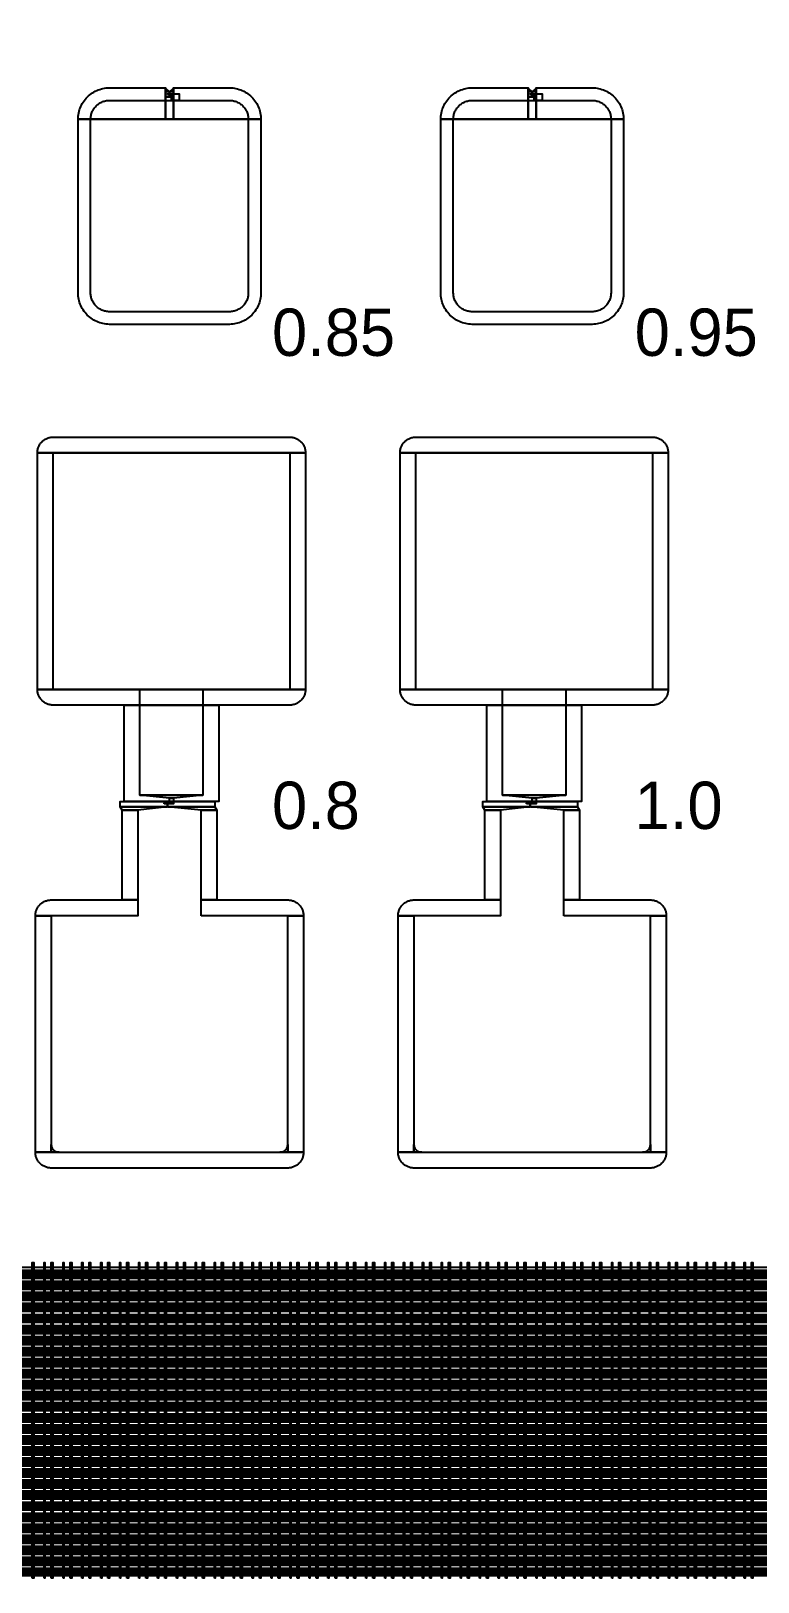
# Model space of a CAD drawing. Extents: x -50000 to 50000, y -50000 to 50000.
# Drawn here: x -38606 to -37684, y -12795 to -10828 of the extents above; entities that cross this region are included whole.
import ezdxf

# ---------------------------------------------------------------- set-up
doc = ezdxf.new("R2010")
doc.units = 0
for name, color, linetype in [('BASEMETAL', 3, 'CONTINUOUS'), ('FRAME', 14, 'CONTINUOUS'), ('MARKERS', 8, 'CONTINUOUS'), ('SECONDLAYER', 7, 'CONTINUOUS')]:
    doc.layers.add(name, color=color, linetype=linetype)

# ---------------------------------------------------------------- blocks, each defined once
blk = doc.blocks.new('CHIP_JARRAY')
at = {"layer": 'BASEMETAL'}
for points in [[(4554, 3360), (4554.055, 3362.093), (4554.219, 3364.181), (4554.492, 3366.257), (4554.874, 3368.316), (4555.363, 3370.353), (4555.958, 3372.361), (4556.657, 3374.335), (4557.458, 3376.269), (4558.36, 3378.16), (4559.359, 3380), (4560.453, 3381.786), (4561.639, 3383.511), (4562.914, 3385.173), (4564.274, 3386.765), (4565.716, 3388.284), (4567.235, 3389.726), (4568.827, 3391.086), (4570.489, 3392.361), (4572.214, 3393.547), (4574, 3394.641), (4575.84, 3395.64), (4577.731, 3396.542), (4579.665, 3397.343), (4581.639, 3398.042), (4583.647, 3398.637), (4585.684, 3399.126), (4587.743, 3399.508), (4589.819, 3399.781), (4591.907, 3399.945), (4594, 3400), (4665, 3400), (4665, 3360)], [(4665, 3395.5), (4665, 3399.5), (4669.575, 3395.5)], [(4665, 3388.5), (4665, 3395.5), (4669.575, 3395.5), (4669.575, 3388.5)], [(4665, 3360), (4665, 3388.5), (4675, 3388.5), (4675, 3360)], [(4670.425, 3395.5), (4675, 3399.5), (4675, 3395.5)], [(4670.425, 3388.5), (4670.425, 3395.5), (4675, 3395.5), (4675, 3388.5)], [(4675, 3360), (4675, 3400), (4746, 3400), (4748.093, 3399.945), (4750.181, 3399.781), (4752.257, 3399.508), (4754.316, 3399.126), (4756.353, 3398.637), (4758.361, 3398.042), (4760.335, 3397.343), (4762.269, 3396.542), (4764.16, 3395.64), (4766, 3394.641), (4767.786, 3393.547), (4769.511, 3392.361), (4771.173, 3391.086), (4772.765, 3389.726), (4774.284, 3388.284), (4775.726, 3386.765), (4777.086, 3385.173), (4778.361, 3383.511), (4779.547, 3381.786), (4780.641, 3380), (4781.64, 3378.16), (4782.542, 3376.269), (4783.343, 3374.335), (4784.042, 3372.361), (4784.637, 3370.353), (4785.126, 3368.316), (4785.508, 3366.257), (4785.781, 3364.181), (4785.945, 3362.093), (4786, 3360)], [(5014, 3360), (5014.055, 3362.093), (5014.219, 3364.181), (5014.492, 3366.257), (5014.874, 3368.316), (5015.363, 3370.353), (5015.958, 3372.361), (5016.657, 3374.335), (5017.458, 3376.269), (5018.36, 3378.16), (5019.359, 3380), (5020.453, 3381.786), (5021.639, 3383.511), (5022.914, 3385.173), (5024.274, 3386.765), (5025.716, 3388.284), (5027.235, 3389.726), (5028.827, 3391.086), (5030.489, 3392.361), (5032.214, 3393.547), (5034, 3394.641), (5035.84, 3395.64), (5037.731, 3396.542), (5039.665, 3397.343), (5041.639, 3398.042), (5043.647, 3398.637), (5045.684, 3399.126), (5047.743, 3399.508), (5049.819, 3399.781), (5051.907, 3399.945), (5054, 3400), (5125, 3400), (5125, 3360)], [(5125, 3395.5), (5125, 3399.5), (5129.525, 3395.5)], [(5125, 3388.5), (5125, 3395.5), (5129.525, 3395.5), (5129.525, 3388.5)], [(5125, 3360), (5125, 3388.5), (5135, 3388.5), (5135, 3360)], [(5130.475, 3395.5), (5135, 3399.5), (5135, 3395.5)], [(5130.475, 3388.5), (5130.475, 3395.5), (5135, 3395.5), (5135, 3388.5)], [(5135, 3360), (5135, 3400), (5206, 3400), (5208.093, 3399.945), (5210.181, 3399.781), (5212.257, 3399.508), (5214.316, 3399.126), (5216.353, 3398.637), (5218.361, 3398.042), (5220.335, 3397.343), (5222.269, 3396.542), (5224.16, 3395.64), (5226, 3394.641), (5227.786, 3393.547), (5229.511, 3392.361), (5231.173, 3391.086), (5232.765, 3389.726), (5234.284, 3388.284), (5235.726, 3386.765), (5237.086, 3385.173), (5238.361, 3383.511), (5239.547, 3381.786), (5240.641, 3380), (5241.64, 3378.16), (5242.542, 3376.269), (5243.343, 3374.335), (5244.042, 3372.361), (5244.637, 3370.353), (5245.126, 3368.316), (5245.508, 3366.257), (5245.781, 3364.181), (5245.945, 3362.093), (5246, 3360)], [(4594, 3100), (4591.907, 3100.055), (4589.819, 3100.219), (4587.743, 3100.492), (4585.684, 3100.874), (4583.647, 3101.363), (4581.639, 3101.958), (4579.665, 3102.657), (4577.731, 3103.458), (4575.84, 3104.36), (4574, 3105.359), (4572.214, 3106.453), (4570.489, 3107.639), (4568.827, 3108.914), (4567.235, 3110.274), (4565.716, 3111.716), (4564.274, 3113.235), (4562.914, 3114.827), (4561.639, 3116.489), (4560.453, 3118.214), (4559.359, 3120), (4558.36, 3121.84), (4557.458, 3123.731), (4556.657, 3125.665), (4555.958, 3127.639), (4555.363, 3129.647), (4554.874, 3131.684), (4554.492, 3133.743), (4554.219, 3135.819), (4554.055, 3137.907), (4554, 3140), (4554, 3360), (4786, 3360), (4786, 3140), (4785.945, 3137.907), (4785.781, 3135.819), (4785.508, 3133.743), (4785.126, 3131.684), (4784.637, 3129.647), (4784.042, 3127.639), (4783.343, 3125.665), (4782.542, 3123.731), (4781.64, 3121.84), (4780.641, 3120), (4779.547, 3118.214), (4778.361, 3116.489), (4777.086, 3114.827), (4775.726, 3113.235), (4774.284, 3111.716), (4772.765, 3110.274), (4771.173, 3108.914), (4769.511, 3107.639), (4767.786, 3106.453), (4766, 3105.359), (4764.16, 3104.36), (4762.269, 3103.458), (4760.335, 3102.657), (4758.361, 3101.958), (4756.353, 3101.363), (4754.316, 3100.874), (4752.257, 3100.492), (4750.181, 3100.219), (4748.093, 3100.055), (4746, 3100)], [(5054, 3100), (5051.907, 3100.055), (5049.819, 3100.219), (5047.743, 3100.492), (5045.684, 3100.874), (5043.647, 3101.363), (5041.639, 3101.958), (5039.665, 3102.657), (5037.731, 3103.458), (5035.84, 3104.36), (5034, 3105.359), (5032.214, 3106.453), (5030.489, 3107.639), (5028.827, 3108.914), (5027.235, 3110.274), (5025.716, 3111.716), (5024.274, 3113.235), (5022.914, 3114.827), (5021.639, 3116.489), (5020.453, 3118.214), (5019.359, 3120), (5018.36, 3121.84), (5017.458, 3123.731), (5016.657, 3125.665), (5015.958, 3127.639), (5015.363, 3129.647), (5014.874, 3131.684), (5014.492, 3133.743), (5014.219, 3135.819), (5014.055, 3137.907), (5014, 3140), (5014, 3360), (5246, 3360), (5246, 3140), (5245.945, 3137.907), (5245.781, 3135.819), (5245.508, 3133.743), (5245.126, 3131.684), (5244.637, 3129.647), (5244.042, 3127.639), (5243.343, 3125.665), (5242.542, 3123.731), (5241.64, 3121.84), (5240.641, 3120), (5239.547, 3118.214), (5238.361, 3116.489), (5237.086, 3114.827), (5235.726, 3113.235), (5234.284, 3111.716), (5232.765, 3110.274), (5231.173, 3108.914), (5229.511, 3107.639), (5227.786, 3106.453), (5226, 3105.359), (5224.16, 3104.36), (5222.269, 3103.458), (5220.335, 3102.657), (5218.361, 3101.958), (5216.353, 3101.363), (5214.316, 3100.874), (5212.257, 3100.492), (5210.181, 3100.219), (5208.093, 3100.055), (5206, 3100)], [(4502.5, 2937), (4502.527, 2938.047), (4502.61, 2939.091), (4502.746, 2940.129), (4502.937, 2941.158), (4503.181, 2942.176), (4503.479, 2943.18), (4503.828, 2944.167), (4504.229, 2945.135), (4504.68, 2946.08), (4505.179, 2947), (4505.727, 2947.893), (4506.32, 2948.756), (4506.957, 2949.586), (4507.637, 2950.383), (4508.358, 2951.142), (4509.117, 2951.863), (4509.914, 2952.543), (4510.744, 2953.18), (4511.607, 2953.773), (4512.5, 2954.321), (4513.42, 2954.82), (4514.365, 2955.271), (4515.333, 2955.672), (4516.32, 2956.021), (4517.324, 2956.319), (4518.342, 2956.563), (4519.371, 2956.754), (4520.409, 2956.89), (4521.453, 2956.973), (4522.5, 2957), (4822.5, 2957), (4823.547, 2956.973), (4824.591, 2956.89), (4825.629, 2956.754), (4826.658, 2956.563), (4827.676, 2956.319), (4828.68, 2956.021), (4829.667, 2955.672), (4830.635, 2955.271), (4831.58, 2954.82), (4832.5, 2954.321), (4833.393, 2953.773), (4834.256, 2953.18), (4835.086, 2952.543), (4835.883, 2951.863), (4836.642, 2951.142), (4837.363, 2950.383), (4838.043, 2949.586), (4838.68, 2948.756), (4839.273, 2947.893), (4839.821, 2947), (4840.32, 2946.08), (4840.771, 2945.135), (4841.172, 2944.167), (4841.521, 2943.18), (4841.819, 2942.176), (4842.063, 2941.158), (4842.254, 2940.129), (4842.39, 2939.091), (4842.473, 2938.047), (4842.5, 2937)], [(4962.5, 2937), (4962.527, 2938.047), (4962.61, 2939.091), (4962.746, 2940.129), (4962.937, 2941.158), (4963.181, 2942.176), (4963.479, 2943.18), (4963.828, 2944.167), (4964.229, 2945.135), (4964.68, 2946.08), (4965.179, 2947), (4965.727, 2947.893), (4966.32, 2948.756), (4966.957, 2949.586), (4967.637, 2950.383), (4968.358, 2951.142), (4969.117, 2951.863), (4969.914, 2952.543), (4970.744, 2953.18), (4971.607, 2953.773), (4972.5, 2954.321), (4973.42, 2954.82), (4974.365, 2955.271), (4975.333, 2955.672), (4976.32, 2956.021), (4977.324, 2956.319), (4978.342, 2956.563), (4979.371, 2956.754), (4980.409, 2956.89), (4981.453, 2956.973), (4982.5, 2957), (5282.5, 2957), (5283.547, 2956.973), (5284.591, 2956.89), (5285.629, 2956.754), (5286.658, 2956.563), (5287.676, 2956.319), (5288.68, 2956.021), (5289.667, 2955.672), (5290.635, 2955.271), (5291.58, 2954.82), (5292.5, 2954.321), (5293.393, 2953.773), (5294.256, 2953.18), (5295.086, 2952.543), (5295.883, 2951.863), (5296.642, 2951.142), (5297.363, 2950.383), (5298.043, 2949.586), (5298.68, 2948.756), (5299.273, 2947.893), (5299.821, 2947), (5300.32, 2946.08), (5300.771, 2945.135), (5301.172, 2944.167), (5301.521, 2943.18), (5301.819, 2942.176), (5302.063, 2941.158), (5302.254, 2940.129), (5302.39, 2939.091), (5302.473, 2938.047), (5302.5, 2937)], [(4502.5, 2637), (4502.5, 2937), (4842.5, 2937), (4842.5, 2637)], [(4962.5, 2637), (4962.5, 2937), (5302.5, 2937), (5302.5, 2637)], [(4522.5, 2617), (4521.453, 2617.027), (4520.409, 2617.11), (4519.371, 2617.246), (4518.342, 2617.437), (4517.324, 2617.681), (4516.32, 2617.979), (4515.333, 2618.328), (4514.365, 2618.729), (4513.42, 2619.18), (4512.5, 2619.679), (4511.607, 2620.227), (4510.744, 2620.82), (4509.914, 2621.457), (4509.117, 2622.137), (4508.358, 2622.858), (4507.637, 2623.617), (4506.957, 2624.414), (4506.32, 2625.244), (4505.727, 2626.107), (4505.179, 2627), (4504.68, 2627.92), (4504.229, 2628.865), (4503.828, 2629.833), (4503.479, 2630.82), (4503.181, 2631.824), (4502.937, 2632.842), (4502.746, 2633.871), (4502.61, 2634.909), (4502.527, 2635.953), (4502.5, 2637), (4842.5, 2637), (4842.473, 2635.953), (4842.39, 2634.909), (4842.254, 2633.871), (4842.063, 2632.842), (4841.819, 2631.824), (4841.521, 2630.82), (4841.172, 2629.833), (4840.771, 2628.865), (4840.32, 2627.92), (4839.821, 2627), (4839.273, 2626.107), (4838.68, 2625.244), (4838.043, 2624.414), (4837.363, 2623.617), (4836.642, 2622.858), (4835.883, 2622.137), (4835.086, 2621.457), (4834.256, 2620.82), (4833.393, 2620.227), (4832.5, 2619.679), (4831.58, 2619.18), (4830.635, 2618.729), (4829.667, 2618.328), (4828.68, 2617.979), (4827.676, 2617.681), (4826.658, 2617.437), (4825.629, 2617.246), (4824.591, 2617.11), (4823.547, 2617.027), (4822.5, 2617)], [(4982.5, 2617), (4981.453, 2617.027), (4980.409, 2617.11), (4979.371, 2617.246), (4978.342, 2617.437), (4977.324, 2617.681), (4976.32, 2617.979), (4975.333, 2618.328), (4974.365, 2618.729), (4973.42, 2619.18), (4972.5, 2619.679), (4971.607, 2620.227), (4970.744, 2620.82), (4969.914, 2621.457), (4969.117, 2622.137), (4968.358, 2622.858), (4967.637, 2623.617), (4966.957, 2624.414), (4966.32, 2625.244), (4965.727, 2626.107), (4965.179, 2627), (4964.68, 2627.92), (4964.229, 2628.865), (4963.828, 2629.833), (4963.479, 2630.82), (4963.181, 2631.824), (4962.937, 2632.842), (4962.746, 2633.871), (4962.61, 2634.909), (4962.527, 2635.953), (4962.5, 2637), (5302.5, 2637), (5302.473, 2635.953), (5302.39, 2634.909), (5302.254, 2633.871), (5302.063, 2632.842), (5301.819, 2631.824), (5301.521, 2630.82), (5301.172, 2629.833), (5300.771, 2628.865), (5300.32, 2627.92), (5299.821, 2627), (5299.273, 2626.107), (5298.68, 2625.244), (5298.043, 2624.414), (5297.363, 2623.617), (5296.642, 2622.858), (5295.883, 2622.137), (5295.086, 2621.457), (5294.256, 2620.82), (5293.393, 2620.227), (5292.5, 2619.679), (5291.58, 2619.18), (5290.635, 2618.729), (5289.667, 2618.328), (5288.68, 2617.979), (5287.676, 2617.681), (5286.658, 2617.437), (5285.629, 2617.246), (5284.591, 2617.11), (5283.547, 2617.027), (5282.5, 2617)], [(4612.5, 2495), (4612.5, 2617), (4732.5, 2617), (4732.5, 2495)], [(5072.5, 2495), (5072.5, 2617), (5192.5, 2617), (5192.5, 2495)], [(4607.5, 2488), (4607.5, 2495), (4667.1, 2495), (4667.1, 2488)], [(4610, 2484), (4607.5, 2488), (4667.1, 2488), (4630, 2484)], [(4610, 2370), (4610, 2484), (4630, 2484), (4630, 2370)], [(4667.9, 2488), (4667.9, 2495), (4727.5, 2495), (4727.5, 2488)], [(4710, 2484), (4667.9, 2488), (4727.5, 2488), (4730, 2484)], [(4710, 2370), (4710, 2484), (4730, 2484), (4730, 2370)], [(5067.5, 2488), (5067.5, 2495), (5127, 2495), (5127, 2488)], [(5070, 2484), (5067.5, 2488), (5127, 2488), (5090, 2484)], [(5070, 2370), (5070, 2484), (5090, 2484), (5090, 2370)], [(5128, 2488), (5128, 2495), (5187.5, 2495), (5187.5, 2488)], [(5170, 2484), (5128, 2488), (5187.5, 2488), (5190, 2484)], [(5170, 2370), (5170, 2484), (5190, 2484), (5190, 2370)], [(4500, 2350), (4500.027, 2351.047), (4500.11, 2352.091), (4500.246, 2353.129), (4500.437, 2354.158), (4500.681, 2355.176), (4500.979, 2356.18), (4501.328, 2357.167), (4501.729, 2358.135), (4502.18, 2359.08), (4502.679, 2360), (4503.227, 2360.893), (4503.82, 2361.756), (4504.457, 2362.586), (4505.137, 2363.383), (4505.858, 2364.142), (4506.617, 2364.863), (4507.414, 2365.543), (4508.244, 2366.18), (4509.107, 2366.773), (4510, 2367.321), (4510.92, 2367.82), (4511.865, 2368.271), (4512.833, 2368.672), (4513.82, 2369.021), (4514.824, 2369.319), (4515.842, 2369.563), (4516.871, 2369.754), (4517.909, 2369.89), (4518.953, 2369.973), (4520, 2370), (4630, 2370), (4630, 2350)], [(4710, 2350), (4710, 2370), (4820, 2370), (4821.047, 2369.973), (4822.091, 2369.89), (4823.129, 2369.754), (4824.158, 2369.563), (4825.176, 2369.319), (4826.18, 2369.021), (4827.167, 2368.672), (4828.135, 2368.271), (4829.08, 2367.82), (4830, 2367.321), (4830.893, 2366.773), (4831.756, 2366.18), (4832.586, 2365.543), (4833.383, 2364.863), (4834.142, 2364.142), (4834.863, 2363.383), (4835.543, 2362.586), (4836.18, 2361.756), (4836.773, 2360.893), (4837.321, 2360), (4837.82, 2359.08), (4838.271, 2358.135), (4838.672, 2357.167), (4839.021, 2356.18), (4839.319, 2355.176), (4839.563, 2354.158), (4839.754, 2353.129), (4839.89, 2352.091), (4839.973, 2351.047), (4840, 2350)], [(4960, 2350), (4960.027, 2351.047), (4960.11, 2352.091), (4960.246, 2353.129), (4960.437, 2354.158), (4960.681, 2355.176), (4960.979, 2356.18), (4961.328, 2357.167), (4961.729, 2358.135), (4962.18, 2359.08), (4962.679, 2360), (4963.227, 2360.893), (4963.82, 2361.756), (4964.457, 2362.586), (4965.137, 2363.383), (4965.858, 2364.142), (4966.617, 2364.863), (4967.414, 2365.543), (4968.244, 2366.18), (4969.107, 2366.773), (4970, 2367.321), (4970.92, 2367.82), (4971.865, 2368.271), (4972.833, 2368.672), (4973.82, 2369.021), (4974.824, 2369.319), (4975.842, 2369.563), (4976.871, 2369.754), (4977.909, 2369.89), (4978.953, 2369.973), (4980, 2370), (5090, 2370), (5090, 2350)], [(5170, 2350), (5170, 2370), (5280, 2370), (5281.047, 2369.973), (5282.091, 2369.89), (5283.129, 2369.754), (5284.158, 2369.563), (5285.176, 2369.319), (5286.18, 2369.021), (5287.167, 2368.672), (5288.135, 2368.271), (5289.08, 2367.82), (5290, 2367.321), (5290.893, 2366.773), (5291.756, 2366.18), (5292.586, 2365.543), (5293.383, 2364.863), (5294.142, 2364.142), (5294.863, 2363.383), (5295.543, 2362.586), (5296.18, 2361.756), (5296.773, 2360.893), (5297.321, 2360), (5297.82, 2359.08), (5298.271, 2358.135), (5298.672, 2357.167), (5299.021, 2356.18), (5299.319, 2355.176), (5299.563, 2354.158), (5299.754, 2353.129), (5299.89, 2352.091), (5299.973, 2351.047), (5300, 2350)], [(4500, 2050), (4500, 2350), (4520, 2350), (4520, 2050)], [(4820, 2050), (4820, 2350), (4840, 2350), (4840, 2050)], [(4960, 2050), (4960, 2350), (4980, 2350), (4980, 2050)], [(5280, 2050), (5280, 2350), (5300, 2350), (5300, 2050)], [(4520, 2030), (4518.953, 2030.027), (4517.909, 2030.11), (4516.871, 2030.246), (4515.842, 2030.437), (4514.824, 2030.681), (4513.82, 2030.979), (4512.833, 2031.328), (4511.865, 2031.729), (4510.92, 2032.18), (4510, 2032.679), (4509.107, 2033.227), (4508.244, 2033.82), (4507.414, 2034.457), (4506.617, 2035.137), (4505.858, 2035.858), (4505.137, 2036.617), (4504.457, 2037.414), (4503.82, 2038.244), (4503.227, 2039.107), (4502.679, 2040), (4502.18, 2040.92), (4501.729, 2041.865), (4501.328, 2042.833), (4500.979, 2043.82), (4500.681, 2044.824), (4500.437, 2045.842), (4500.246, 2046.871), (4500.11, 2047.909), (4500.027, 2048.953), (4500, 2050), (4840, 2050), (4839.973, 2048.953), (4839.89, 2047.909), (4839.754, 2046.871), (4839.563, 2045.842), (4839.319, 2044.824), (4839.021, 2043.82), (4838.672, 2042.833), (4838.271, 2041.865), (4837.82, 2040.92), (4837.321, 2040), (4836.773, 2039.107), (4836.18, 2038.244), (4835.543, 2037.414), (4834.863, 2036.617), (4834.142, 2035.858), (4833.383, 2035.137), (4832.586, 2034.457), (4831.756, 2033.82), (4830.893, 2033.227), (4830, 2032.679), (4829.08, 2032.18), (4828.135, 2031.729), (4827.167, 2031.328), (4826.18, 2030.979), (4825.176, 2030.681), (4824.158, 2030.437), (4823.129, 2030.246), (4822.091, 2030.11), (4821.047, 2030.027), (4820, 2030)], [(4520, 2050), (4520, 2060), (4520.055, 2058.955), (4520.219, 2057.921), (4520.489, 2056.91), (4520.865, 2055.933), (4521.34, 2055), (4521.91, 2054.122), (4522.569, 2053.309), (4523.309, 2052.569), (4524.122, 2051.91), (4525, 2051.34), (4525.933, 2050.865), (4526.91, 2050.489), (4527.921, 2050.219), (4528.955, 2050.055), (4530, 2050)], [(4810, 2050), (4811.045, 2050.055), (4812.079, 2050.219), (4813.09, 2050.489), (4814.067, 2050.865), (4815, 2051.34), (4815.878, 2051.91), (4816.691, 2052.569), (4817.431, 2053.309), (4818.09, 2054.122), (4818.66, 2055), (4819.135, 2055.933), (4819.511, 2056.91), (4819.781, 2057.921), (4819.945, 2058.955), (4820, 2060), (4820, 2050)], [(4980, 2030), (4978.953, 2030.027), (4977.909, 2030.11), (4976.871, 2030.246), (4975.842, 2030.437), (4974.824, 2030.681), (4973.82, 2030.979), (4972.833, 2031.328), (4971.865, 2031.729), (4970.92, 2032.18), (4970, 2032.679), (4969.107, 2033.227), (4968.244, 2033.82), (4967.414, 2034.457), (4966.617, 2035.137), (4965.858, 2035.858), (4965.137, 2036.617), (4964.457, 2037.414), (4963.82, 2038.244), (4963.227, 2039.107), (4962.679, 2040), (4962.18, 2040.92), (4961.729, 2041.865), (4961.328, 2042.833), (4960.979, 2043.82), (4960.681, 2044.824), (4960.437, 2045.842), (4960.246, 2046.871), (4960.11, 2047.909), (4960.027, 2048.953), (4960, 2050), (5300, 2050), (5299.973, 2048.953), (5299.89, 2047.909), (5299.754, 2046.871), (5299.563, 2045.842), (5299.319, 2044.824), (5299.021, 2043.82), (5298.672, 2042.833), (5298.271, 2041.865), (5297.82, 2040.92), (5297.321, 2040), (5296.773, 2039.107), (5296.18, 2038.244), (5295.543, 2037.414), (5294.863, 2036.617), (5294.142, 2035.858), (5293.383, 2035.137), (5292.586, 2034.457), (5291.756, 2033.82), (5290.893, 2033.227), (5290, 2032.679), (5289.08, 2032.18), (5288.135, 2031.729), (5287.167, 2031.328), (5286.18, 2030.979), (5285.176, 2030.681), (5284.158, 2030.437), (5283.129, 2030.246), (5282.091, 2030.11), (5281.047, 2030.027), (5280, 2030)], [(4980, 2050), (4980, 2060), (4980.055, 2058.955), (4980.219, 2057.921), (4980.489, 2056.91), (4980.865, 2055.933), (4981.34, 2055), (4981.91, 2054.122), (4982.569, 2053.309), (4983.309, 2052.569), (4984.122, 2051.91), (4985, 2051.34), (4985.933, 2050.865), (4986.91, 2050.489), (4987.921, 2050.219), (4988.955, 2050.055), (4990, 2050)], [(5270, 2050), (5271.045, 2050.055), (5272.079, 2050.219), (5273.09, 2050.489), (5274.067, 2050.865), (5275, 2051.34), (5275.878, 2051.91), (5276.691, 2052.569), (5277.431, 2053.309), (5278.09, 2054.122), (5278.66, 2055), (5279.135, 2055.933), (5279.511, 2056.91), (5279.781, 2057.921), (5279.945, 2058.955), (5280, 2060), (5280, 2050)], [(500, 1900), (500, 1904.3), (6500, 1904.3), (6500, 1900)], [(500, 1897), (500, 1899), (6500, 1899), (6500, 1897)], [(500, 1894), (500, 1896.4), (6500, 1896.4), (6500, 1894)], [(500, 1891), (500, 1893), (6500, 1893), (6500, 1891)], [(500, 1886), (500, 1890.3), (6500, 1890.3), (6500, 1886)], [(500, 1883), (500, 1885), (6500, 1885), (6500, 1883)], [(500, 1880), (500, 1882.4), (6500, 1882.4), (6500, 1880)], [(500, 1877), (500, 1879), (6500, 1879), (6500, 1877)], [(500, 1872), (500, 1876.3), (6500, 1876.3), (6500, 1872)], [(500, 1869), (500, 1871), (6500, 1871), (6500, 1869)], [(500, 1866), (500, 1868.4), (6500, 1868.4), (6500, 1866)], [(500, 1863), (500, 1865), (6500, 1865), (6500, 1863)], [(500, 1858), (500, 1862.3), (6500, 1862.3), (6500, 1858)], [(500, 1855), (500, 1857), (6500, 1857), (6500, 1855)], [(500, 1852), (500, 1854.4), (6500, 1854.4), (6500, 1852)], [(500, 1849), (500, 1851), (6500, 1851), (6500, 1849)], [(500, 1844), (500, 1848.3), (6500, 1848.3), (6500, 1844)], [(500, 1841), (500, 1843), (6500, 1843), (6500, 1841)], [(500, 1838), (500, 1840.4), (6500, 1840.4), (6500, 1838)], [(500, 1835), (500, 1837), (6500, 1837), (6500, 1835)], [(500, 1830), (500, 1834.3), (6500, 1834.3), (6500, 1830)], [(500, 1827), (500, 1829), (6500, 1829), (6500, 1827)], [(500, 1824), (500, 1826.4), (6500, 1826.4), (6500, 1824)], [(500, 1821), (500, 1823), (6500, 1823), (6500, 1821)], [(500, 1816), (500, 1820.3), (6500, 1820.3), (6500, 1816)], [(500, 1813), (500, 1815), (6500, 1815), (6500, 1813)], [(500, 1810), (500, 1812.4), (6500, 1812.4), (6500, 1810)], [(500, 1807), (500, 1809), (6500, 1809), (6500, 1807)], [(500, 1802), (500, 1806.3), (6500, 1806.3), (6500, 1802)], [(500, 1799), (500, 1801), (6500, 1801), (6500, 1799)], [(500, 1796), (500, 1798.4), (6500, 1798.4), (6500, 1796)], [(500, 1793), (500, 1795), (6500, 1795), (6500, 1793)], [(500, 1788), (500, 1792.3), (6500, 1792.3), (6500, 1788)], [(500, 1785), (500, 1787), (6500, 1787), (6500, 1785)], [(500, 1782), (500, 1784.4), (6500, 1784.4), (6500, 1782)], [(500, 1779), (500, 1781), (6500, 1781), (6500, 1779)], [(500, 1774), (500, 1778.3), (6500, 1778.3), (6500, 1774)], [(500, 1771), (500, 1773), (6500, 1773), (6500, 1771)], [(500, 1768), (500, 1770.4), (6500, 1770.4), (6500, 1768)], [(500, 1765), (500, 1767), (6500, 1767), (6500, 1765)], [(500, 1760), (500, 1764.3), (6500, 1764.3), (6500, 1760)], [(500, 1757), (500, 1759), (6500, 1759), (6500, 1757)], [(500, 1754), (500, 1756.4), (6500, 1756.4), (6500, 1754)], [(500, 1751), (500, 1753), (6500, 1753), (6500, 1751)], [(500, 1746), (500, 1750.3), (6500, 1750.3), (6500, 1746)], [(500, 1743), (500, 1745), (6500, 1745), (6500, 1743)], [(500, 1740), (500, 1742.4), (6500, 1742.4), (6500, 1740)], [(500, 1737), (500, 1739), (6500, 1739), (6500, 1737)], [(500, 1732), (500, 1736.3), (6500, 1736.3), (6500, 1732)], [(500, 1729), (500, 1731), (6500, 1731), (6500, 1729)], [(500, 1726), (500, 1728.4), (6500, 1728.4), (6500, 1726)], [(500, 1723), (500, 1725), (6500, 1725), (6500, 1723)], [(500, 1718), (500, 1722.3), (6500, 1722.3), (6500, 1718)], [(500, 1715), (500, 1717), (6500, 1717), (6500, 1715)], [(500, 1712), (500, 1714.4), (6500, 1714.4), (6500, 1712)], [(500, 1709), (500, 1711), (6500, 1711), (6500, 1709)], [(500, 1704), (500, 1708.3), (6500, 1708.3), (6500, 1704)], [(500, 1701), (500, 1703), (6500, 1703), (6500, 1701)], [(500, 1698), (500, 1700.4), (6500, 1700.4), (6500, 1698)], [(500, 1695), (500, 1697), (6500, 1697), (6500, 1695)], [(500, 1690), (500, 1694.3), (6500, 1694.3), (6500, 1690)], [(500, 1687), (500, 1689), (6500, 1689), (6500, 1687)], [(500, 1684), (500, 1686.4), (6500, 1686.4), (6500, 1684)], [(500, 1681), (500, 1683), (6500, 1683), (6500, 1681)], [(500, 1676), (500, 1680.3), (6500, 1680.3), (6500, 1676)], [(500, 1673), (500, 1675), (6500, 1675), (6500, 1673)], [(500, 1670), (500, 1672.4), (6500, 1672.4), (6500, 1670)], [(500, 1667), (500, 1669), (6500, 1669), (6500, 1667)], [(500, 1662), (500, 1666.3), (6500, 1666.3), (6500, 1662)], [(500, 1659), (500, 1661), (6500, 1661), (6500, 1659)], [(500, 1656), (500, 1658.4), (6500, 1658.4), (6500, 1656)], [(500, 1653), (500, 1655), (6500, 1655), (6500, 1653)], [(500, 1648), (500, 1652.3), (6500, 1652.3), (6500, 1648)], [(500, 1645), (500, 1647), (6500, 1647), (6500, 1645)], [(500, 1642), (500, 1644.4), (6500, 1644.4), (6500, 1642)], [(500, 1639), (500, 1641), (6500, 1641), (6500, 1639)], [(500, 1634), (500, 1638.3), (6500, 1638.3), (6500, 1634)], [(500, 1631), (500, 1633), (6500, 1633), (6500, 1631)], [(500, 1628), (500, 1630.4), (6500, 1630.4), (6500, 1628)], [(500, 1625), (500, 1627), (6500, 1627), (6500, 1625)], [(500, 1620), (500, 1624.3), (6500, 1624.3), (6500, 1620)], [(500, 1617), (500, 1619), (6500, 1619), (6500, 1617)], [(500, 1614), (500, 1616.4), (6500, 1616.4), (6500, 1614)], [(500, 1611), (500, 1613), (6500, 1613), (6500, 1611)], [(500, 1606), (500, 1610.3), (6500, 1610.3), (6500, 1606)], [(500, 1603), (500, 1605), (6500, 1605), (6500, 1603)], [(500, 1600), (500, 1602.4), (6500, 1602.4), (6500, 1600)], [(500, 1597), (500, 1599), (6500, 1599), (6500, 1597)], [(500, 1592), (500, 1596.3), (6500, 1596.3), (6500, 1592)], [(500, 1589), (500, 1591), (6500, 1591), (6500, 1589)], [(500, 1586), (500, 1588.4), (6500, 1588.4), (6500, 1586)], [(500, 1583), (500, 1585), (6500, 1585), (6500, 1583)], [(500, 1578), (500, 1582.3), (6500, 1582.3), (6500, 1578)], [(500, 1575), (500, 1577), (6500, 1577), (6500, 1575)], [(500, 1572), (500, 1574.4), (6500, 1574.4), (6500, 1572)], [(500, 1569), (500, 1571), (6500, 1571), (6500, 1569)], [(500, 1564), (500, 1568.3), (6500, 1568.3), (6500, 1564)], [(500, 1561), (500, 1563), (6500, 1563), (6500, 1561)], [(500, 1558), (500, 1560.4), (6500, 1560.4), (6500, 1558)], [(500, 1555), (500, 1557), (6500, 1557), (6500, 1555)], [(500, 1550), (500, 1554.3), (6500, 1554.3), (6500, 1550)], [(500, 1547), (500, 1549), (6500, 1549), (6500, 1547)], [(500, 1544), (500, 1546.4), (6500, 1546.4), (6500, 1544)], [(500, 1541), (500, 1543), (6500, 1543), (6500, 1541)], [(500, 1536), (500, 1540.3), (6500, 1540.3), (6500, 1536)], [(500, 1533), (500, 1535), (6500, 1535), (6500, 1533)], [(500, 1530), (500, 1532.4), (6500, 1532.4), (6500, 1530)], [(500, 1527), (500, 1529), (6500, 1529), (6500, 1527)], [(500, 1522), (500, 1526.3), (6500, 1526.3), (6500, 1522)], [(500, 1519), (500, 1521), (6500, 1521), (6500, 1519)], [(500, 1516), (500, 1518.4), (6500, 1518.4), (6500, 1516)], [(500, 1513), (500, 1515), (6500, 1515), (6500, 1513)]]:
    blk.add_lwpolyline(points, close=True, dxfattribs=at)
at = {"layer": 'SECONDLAYER'}
for points in [[(4594, 3116), (4592.744, 3116.033), (4591.491, 3116.131), (4590.246, 3116.295), (4589.01, 3116.524), (4587.788, 3116.818), (4586.584, 3117.175), (4585.399, 3117.594), (4584.238, 3118.075), (4583.104, 3118.616), (4582, 3119.215), (4580.929, 3119.872), (4579.893, 3120.584), (4578.896, 3121.348), (4577.941, 3122.165), (4577.029, 3123.029), (4576.165, 3123.941), (4575.348, 3124.896), (4574.584, 3125.893), (4573.872, 3126.929), (4573.215, 3128), (4572.616, 3129.104), (4572.075, 3130.238), (4571.594, 3131.399), (4571.175, 3132.584), (4570.818, 3133.788), (4570.524, 3135.01), (4570.295, 3136.246), (4570.131, 3137.491), (4570.033, 3138.744), (4570, 3140), (4570, 3360), (4570.033, 3361.256), (4570.131, 3362.509), (4570.295, 3363.754), (4570.524, 3364.99), (4570.818, 3366.212), (4571.175, 3367.416), (4571.594, 3368.601), (4572.075, 3369.762), (4572.616, 3370.896), (4573.215, 3372), (4573.872, 3373.071), (4574.584, 3374.107), (4575.348, 3375.104), (4576.165, 3376.059), (4577.029, 3376.971), (4577.941, 3377.835), (4578.896, 3378.652), (4579.893, 3379.416), (4580.929, 3380.128), (4582, 3380.785), (4583.104, 3381.384), (4584.238, 3381.925), (4585.399, 3382.406), (4586.584, 3382.825), (4587.788, 3383.182), (4589.01, 3383.476), (4590.246, 3383.705), (4591.491, 3383.869), (4592.744, 3383.967), (4594, 3384), (4746, 3384), (4747.256, 3383.967), (4748.509, 3383.869), (4749.754, 3383.705), (4750.99, 3383.476), (4752.212, 3383.182), (4753.416, 3382.825), (4754.601, 3382.406), (4755.762, 3381.925), (4756.896, 3381.384), (4758, 3380.785), (4759.071, 3380.128), (4760.107, 3379.416), (4761.104, 3378.652), (4762.059, 3377.835), (4762.971, 3376.971), (4763.835, 3376.059), (4764.652, 3375.104), (4765.416, 3374.107), (4766.128, 3373.071), (4766.785, 3372), (4767.384, 3370.896), (4767.925, 3369.762), (4768.406, 3368.601), (4768.825, 3367.416), (4769.182, 3366.212), (4769.476, 3364.99), (4769.705, 3363.754), (4769.869, 3362.509), (4769.967, 3361.256), (4770, 3360), (4770, 3140), (4769.967, 3138.744), (4769.869, 3137.491), (4769.705, 3136.246), (4769.476, 3135.01), (4769.182, 3133.788), (4768.825, 3132.584), (4768.406, 3131.399), (4767.925, 3130.238), (4767.384, 3129.104), (4766.785, 3128), (4766.128, 3126.929), (4765.416, 3125.893), (4764.652, 3124.896), (4763.835, 3123.941), (4762.971, 3123.029), (4762.059, 3122.165), (4761.104, 3121.348), (4760.107, 3120.584), (4759.071, 3119.872), (4758, 3119.215), (4756.896, 3118.616), (4755.762, 3118.075), (4754.601, 3117.594), (4753.416, 3117.175), (4752.212, 3116.818), (4750.99, 3116.524), (4749.754, 3116.295), (4748.509, 3116.131), (4747.256, 3116.033), (4746, 3116)], [(4667.5, 3391.65), (4667.5, 3392.35), (4669.575, 3392.35), (4669.575, 3391.65)], [(4669.575, 3391.65), (4669.575, 3392.35), (4670.425, 3392.35), (4670.425, 3391.65)], [(4670.425, 3391.65), (4670.425, 3392.35), (4672.5, 3392.35), (4672.5, 3391.65)], [(4672.5, 3384), (4672.5, 3392.35), (4682.5, 3392.35), (4682.5, 3384)], [(5054, 3116), (5052.744, 3116.033), (5051.491, 3116.131), (5050.246, 3116.295), (5049.01, 3116.524), (5047.788, 3116.818), (5046.584, 3117.175), (5045.399, 3117.594), (5044.238, 3118.075), (5043.104, 3118.616), (5042, 3119.215), (5040.929, 3119.872), (5039.893, 3120.584), (5038.896, 3121.348), (5037.941, 3122.165), (5037.029, 3123.029), (5036.165, 3123.941), (5035.348, 3124.896), (5034.584, 3125.893), (5033.872, 3126.929), (5033.215, 3128), (5032.616, 3129.104), (5032.075, 3130.238), (5031.594, 3131.399), (5031.175, 3132.584), (5030.818, 3133.788), (5030.524, 3135.01), (5030.295, 3136.246), (5030.131, 3137.491), (5030.033, 3138.744), (5030, 3140), (5030, 3360), (5030.033, 3361.256), (5030.131, 3362.509), (5030.295, 3363.754), (5030.524, 3364.99), (5030.818, 3366.212), (5031.175, 3367.416), (5031.594, 3368.601), (5032.075, 3369.762), (5032.616, 3370.896), (5033.215, 3372), (5033.872, 3373.071), (5034.584, 3374.107), (5035.348, 3375.104), (5036.165, 3376.059), (5037.029, 3376.971), (5037.941, 3377.835), (5038.896, 3378.652), (5039.893, 3379.416), (5040.929, 3380.128), (5042, 3380.785), (5043.104, 3381.384), (5044.238, 3381.925), (5045.399, 3382.406), (5046.584, 3382.825), (5047.788, 3383.182), (5049.01, 3383.476), (5050.246, 3383.705), (5051.491, 3383.869), (5052.744, 3383.967), (5054, 3384), (5206, 3384), (5207.256, 3383.967), (5208.509, 3383.869), (5209.754, 3383.705), (5210.99, 3383.476), (5212.212, 3383.182), (5213.416, 3382.825), (5214.601, 3382.406), (5215.762, 3381.925), (5216.896, 3381.384), (5218, 3380.785), (5219.071, 3380.128), (5220.107, 3379.416), (5221.104, 3378.652), (5222.059, 3377.835), (5222.971, 3376.971), (5223.835, 3376.059), (5224.652, 3375.104), (5225.416, 3374.107), (5226.128, 3373.071), (5226.785, 3372), (5227.384, 3370.896), (5227.925, 3369.762), (5228.406, 3368.601), (5228.825, 3367.416), (5229.182, 3366.212), (5229.476, 3364.99), (5229.705, 3363.754), (5229.869, 3362.509), (5229.967, 3361.256), (5230, 3360), (5230, 3140), (5229.967, 3138.744), (5229.869, 3137.491), (5229.705, 3136.246), (5229.476, 3135.01), (5229.182, 3133.788), (5228.825, 3132.584), (5228.406, 3131.399), (5227.925, 3130.238), (5227.384, 3129.104), (5226.785, 3128), (5226.128, 3126.929), (5225.416, 3125.893), (5224.652, 3124.896), (5223.835, 3123.941), (5222.971, 3123.029), (5222.059, 3122.165), (5221.104, 3121.348), (5220.107, 3120.584), (5219.071, 3119.872), (5218, 3119.215), (5216.896, 3118.616), (5215.762, 3118.075), (5214.601, 3117.594), (5213.416, 3117.175), (5212.212, 3116.818), (5210.99, 3116.524), (5209.754, 3116.295), (5208.509, 3116.131), (5207.256, 3116.033), (5206, 3116)], [(5127.5, 3391.65), (5127.5, 3392.35), (5129.525, 3392.35), (5129.525, 3391.65)], [(5129.525, 3391.65), (5129.525, 3392.35), (5130.475, 3392.35), (5130.475, 3391.65)], [(5130.475, 3391.65), (5130.475, 3392.35), (5132.5, 3392.35), (5132.5, 3391.65)], [(5132.5, 3384), (5132.5, 3392.35), (5142.5, 3392.35), (5142.5, 3384)], [(4522.5, 2637), (4522.5, 2937), (4822.5, 2937), (4822.5, 2637)], [(4982.5, 2637), (4982.5, 2937), (5282.5, 2937), (5282.5, 2637)], [(4632.5, 2503), (4632.5, 2637), (4712.5, 2637), (4712.5, 2503)], [(5092.5, 2503), (5092.5, 2637), (5172.5, 2637), (5172.5, 2503)], [(4670, 2499), (4632.5, 2503), (4712.5, 2503), (4675, 2499)], [(4670, 2492), (4670, 2499), (4675, 2499), (4675, 2492)], [(5130, 2499), (5092.5, 2503), (5172.5, 2503), (5135, 2499)], [(5130, 2492), (5130, 2499), (5135, 2499), (5135, 2492)], [(4663.2, 2492), (4663.2, 2492.7), (4667.1, 2492.7), (4667.1, 2492)], [(4667.1, 2492), (4667.1, 2492.7), (4667.9, 2492.7), (4667.9, 2492)], [(4667.9, 2492), (4667.9, 2492.7), (4670, 2492.7), (4670, 2492)], [(5123, 2492), (5123, 2492.7), (5127, 2492.7), (5127, 2492)], [(5127, 2492), (5127, 2492.7), (5128, 2492.7), (5128, 2492)], [(5128, 2492), (5128, 2492.7), (5130, 2492.7), (5130, 2492)], [(4496, 1510), (4496, 1910), (4498, 1910), (4498, 1510)], [(4511, 1510), (4511, 1910), (4512, 1910), (4512, 1510)], [(4520, 1510), (4520, 1910), (4522, 1910), (4522, 1510)], [(4535, 1510), (4535, 1910), (4536, 1910), (4536, 1510)], [(4544, 1510), (4544, 1910), (4546, 1910), (4546, 1510)], [(4559, 1510), (4559, 1910), (4560, 1910), (4560, 1510)], [(4568, 1510), (4568, 1910), (4570, 1910), (4570, 1510)], [(4583, 1510), (4583, 1910), (4584, 1910), (4584, 1510)], [(4592, 1510), (4592, 1910), (4594, 1910), (4594, 1510)], [(4607, 1510), (4607, 1910), (4608, 1910), (4608, 1510)], [(4616, 1510), (4616, 1910), (4618, 1910), (4618, 1510)], [(4631, 1510), (4631, 1910), (4632, 1910), (4632, 1510)], [(4640, 1510), (4640, 1910), (4642, 1910), (4642, 1510)], [(4655, 1510), (4655, 1910), (4656, 1910), (4656, 1510)], [(4664, 1510), (4664, 1910), (4666, 1910), (4666, 1510)], [(4679, 1510), (4679, 1910), (4680, 1910), (4680, 1510)], [(4688, 1510), (4688, 1910), (4690, 1910), (4690, 1510)], [(4703, 1510), (4703, 1910), (4704, 1910), (4704, 1510)], [(4712, 1510), (4712, 1910), (4714, 1910), (4714, 1510)], [(4727, 1510), (4727, 1910), (4728, 1910), (4728, 1510)], [(4736, 1510), (4736, 1910), (4738, 1910), (4738, 1510)], [(4751, 1510), (4751, 1910), (4752, 1910), (4752, 1510)], [(4760, 1510), (4760, 1910), (4762, 1910), (4762, 1510)], [(4775, 1510), (4775, 1910), (4776, 1910), (4776, 1510)], [(4784, 1510), (4784, 1910), (4786, 1910), (4786, 1510)], [(4799, 1510), (4799, 1910), (4800, 1910), (4800, 1510)], [(4808, 1510), (4808, 1910), (4810, 1910), (4810, 1510)], [(4823, 1510), (4823, 1910), (4824, 1910), (4824, 1510)], [(4832, 1510), (4832, 1910), (4834, 1910), (4834, 1510)], [(4847, 1510), (4847, 1910), (4848, 1910), (4848, 1510)], [(4856, 1510), (4856, 1910), (4858, 1910), (4858, 1510)], [(4871, 1510), (4871, 1910), (4872, 1910), (4872, 1510)], [(4880, 1510), (4880, 1910), (4882, 1910), (4882, 1510)], [(4895, 1510), (4895, 1910), (4896, 1910), (4896, 1510)], [(4904, 1510), (4904, 1910), (4906, 1910), (4906, 1510)], [(4919, 1510), (4919, 1910), (4920, 1910), (4920, 1510)], [(4928, 1510), (4928, 1910), (4930, 1910), (4930, 1510)], [(4943, 1510), (4943, 1910), (4944, 1910), (4944, 1510)], [(4952, 1510), (4952, 1910), (4954, 1910), (4954, 1510)], [(4967, 1510), (4967, 1910), (4968, 1910), (4968, 1510)], [(4976, 1510), (4976, 1910), (4978, 1910), (4978, 1510)], [(4991, 1510), (4991, 1910), (4992, 1910), (4992, 1510)], [(5000, 1510), (5000, 1910), (5002, 1910), (5002, 1510)], [(5015, 1510), (5015, 1910), (5016, 1910), (5016, 1510)], [(5024, 1510), (5024, 1910), (5026, 1910), (5026, 1510)], [(5039, 1510), (5039, 1910), (5040, 1910), (5040, 1510)], [(5048, 1510), (5048, 1910), (5050, 1910), (5050, 1510)], [(5063, 1510), (5063, 1910), (5064, 1910), (5064, 1510)], [(5072, 1510), (5072, 1910), (5074, 1910), (5074, 1510)], [(5087, 1510), (5087, 1910), (5088, 1910), (5088, 1510)], [(5096, 1510), (5096, 1910), (5098, 1910), (5098, 1510)], [(5111, 1510), (5111, 1910), (5112, 1910), (5112, 1510)], [(5120, 1510), (5120, 1910), (5122, 1910), (5122, 1510)], [(5135, 1510), (5135, 1910), (5136, 1910), (5136, 1510)], [(5144, 1510), (5144, 1910), (5146, 1910), (5146, 1510)], [(5159, 1510), (5159, 1910), (5160, 1910), (5160, 1510)], [(5168, 1510), (5168, 1910), (5170, 1910), (5170, 1510)], [(5183, 1510), (5183, 1910), (5184, 1910), (5184, 1510)], [(5192, 1510), (5192, 1910), (5194, 1910), (5194, 1510)], [(5207, 1510), (5207, 1910), (5208, 1910), (5208, 1510)], [(5216, 1510), (5216, 1910), (5218, 1910), (5218, 1510)], [(5231, 1510), (5231, 1910), (5232, 1910), (5232, 1510)], [(5240, 1510), (5240, 1910), (5242, 1910), (5242, 1510)], [(5255, 1510), (5255, 1910), (5256, 1910), (5256, 1510)], [(5264, 1510), (5264, 1910), (5266, 1910), (5266, 1510)], [(5279, 1510), (5279, 1910), (5280, 1910), (5280, 1510)], [(5288, 1510), (5288, 1910), (5290, 1910), (5290, 1510)], [(5303, 1510), (5303, 1910), (5304, 1910), (5304, 1510)], [(5312, 1510), (5312, 1910), (5314, 1910), (5314, 1510)], [(5327, 1510), (5327, 1910), (5328, 1910), (5328, 1510)], [(5336, 1510), (5336, 1910), (5338, 1910), (5338, 1510)], [(5351, 1510), (5351, 1910), (5352, 1910), (5352, 1510)], [(5360, 1510), (5360, 1910), (5362, 1910), (5362, 1510)], [(5375, 1510), (5375, 1910), (5376, 1910), (5376, 1510)], [(5384, 1510), (5384, 1910), (5386, 1910), (5386, 1510)], [(5399, 1510), (5399, 1910), (5400, 1910), (5400, 1510)], [(5408, 1510), (5408, 1910), (5410, 1910), (5410, 1510)]]:
    blk.add_lwpolyline(points, close=True, dxfattribs=at)
at = {"layer": 'MARKERS'}
for s, p in [('0.85', (4800, 3060)), ('0.95', (5260, 3060)), ('0.8', (4800, 2460)), ('1.0', (5260, 2460))]:
    blk.add_text(s, height=60, dxfattribs=at).set_placement(p)

msp = doc.modelspace()

# ---------------------------------------------------------------- linework, layer by layer
at = {"layer": 'FRAME'}
for radius in [50000, 49000]:
    msp.add_circle((0, 0), radius, dxfattribs=at)

# ---------------------------------------------------------------- block references
msp.add_blockref('CHIP_JARRAY', (-43100, -14300))

doc.saveas('drawing.dxf')
